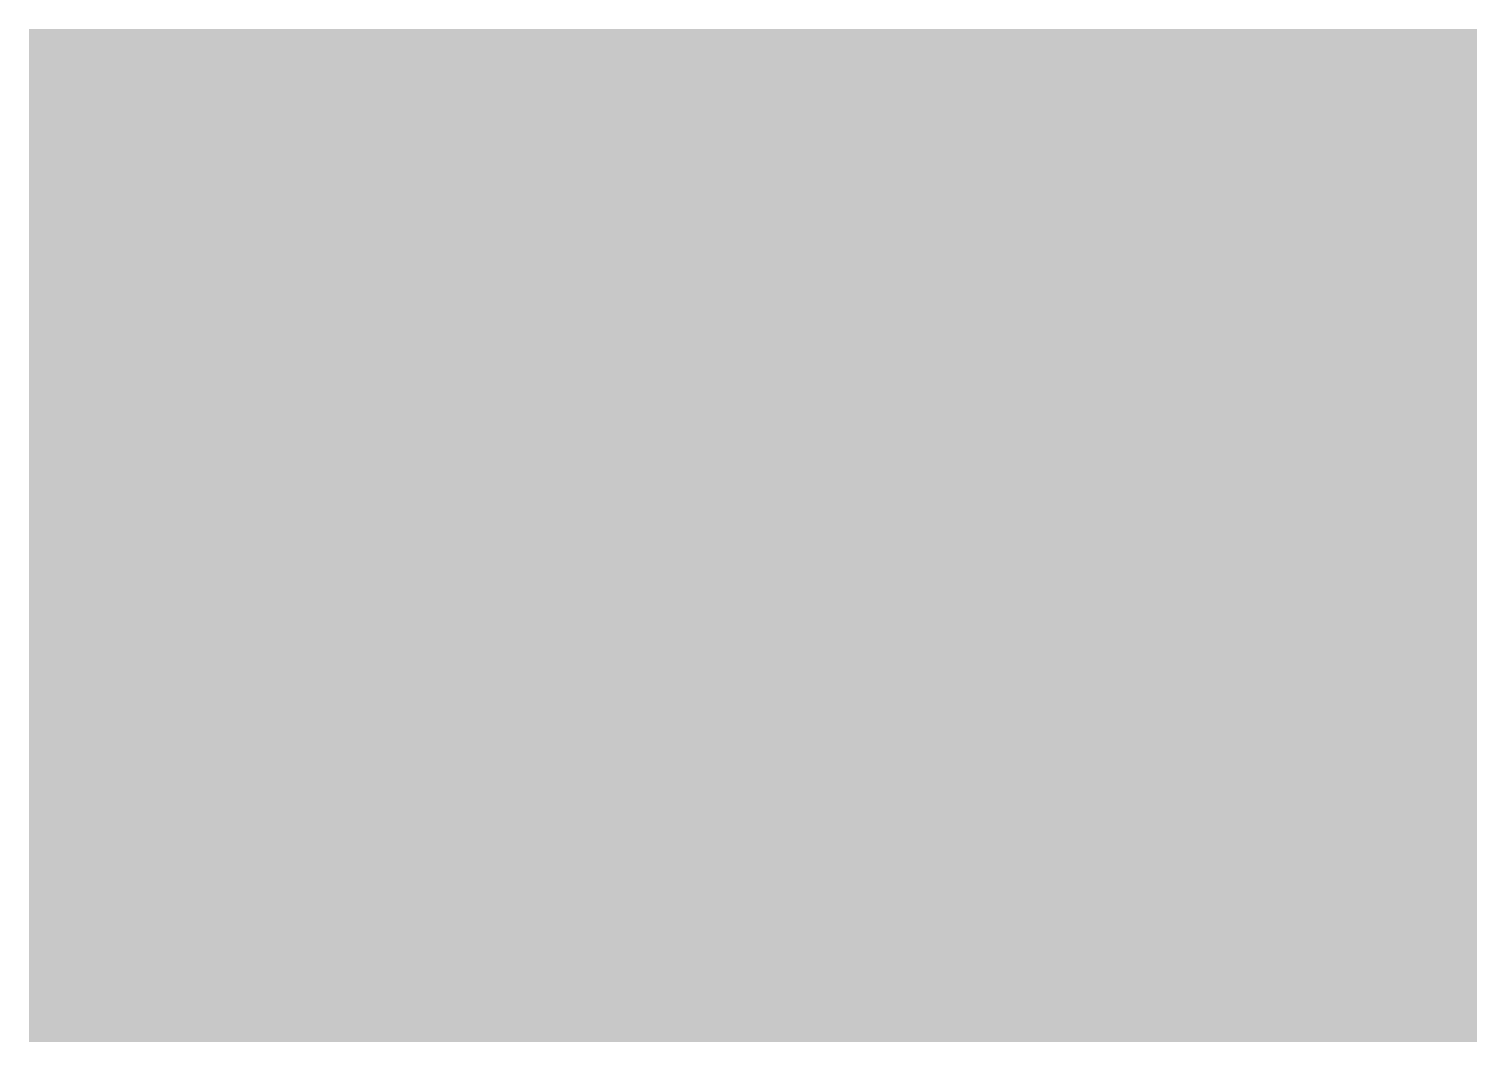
# Model space of a CAD drawing. Header units: millimetres. Extents: x 0 to 300, y 0 to 210.
import ezdxf

# ---------------------------------------------------------------- set-up
doc = ezdxf.new("R2010")
doc.units = ezdxf.units.MM
doc.layers.get('0').update_dxf_attribs({"lineweight": 25})

msp = doc.modelspace()

# ---------------------------------------------------------------- hatches: boundary and pattern name
at = {"true_color": 0x403d70, "transparency": 33554507}
msp.add_hatch(color=177, dxfattribs=at).paths.add_polyline_path([(300, 0), (300, 210), (0, 210), (0, 0)], flags=0)

doc.saveas('drawing.dxf')
